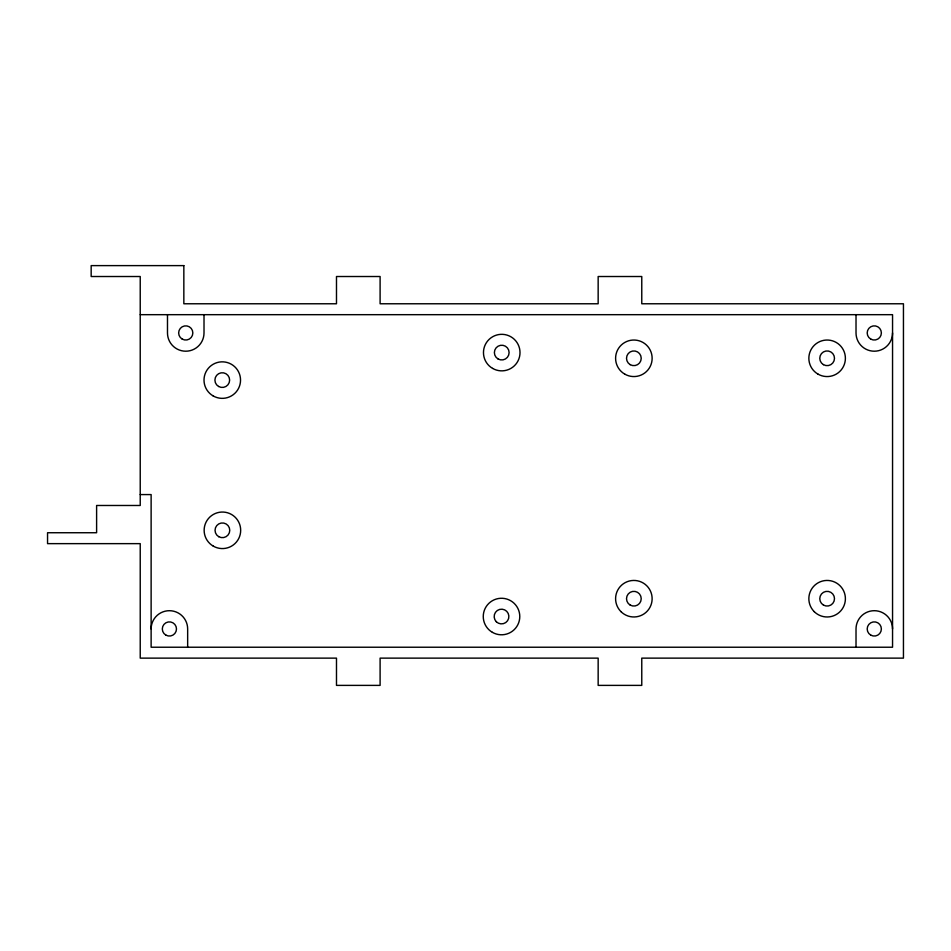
<?xml version="1.0" encoding="UTF-8"?>
<svg xmlns="http://www.w3.org/2000/svg" width="951" height="951" viewBox="0 0 951 951"><rect width="100%" height="100%" fill="white"/><g stroke="black" fill="none" stroke-linecap="round" stroke-linejoin="round"><path stroke-width="1.43" d="M140.225 314.674L892.549 314.674L892.549 647.227L151.126 647.227L151.126 494.579L140.225 494.579M856.019 314.674L856.019 332.945A18.259 18.259 0 0 0 874.278 351.204A18.259 18.259 0 0 0 892.549 332.945M856.019 647.227L856.019 628.968A18.259 18.259 0 0 1 874.278 610.697A18.259 18.259 0 0 1 892.549 628.968M204.013 314.674L204.013 332.945A18.259 18.259 0 0 1 185.742 351.204A18.259 18.259 0 0 1 167.483 332.945L167.483 314.674M187.656 647.227L187.656 628.968A18.259 18.259 0 0 0 169.397 610.697A18.259 18.259 0 0 0 151.126 628.968M183.84 265.614L91.165 265.614L91.165 276.515L140.225 276.515L140.225 505.48L96.61 505.48L96.61 532.738L47.55 532.738L47.55 543.639L140.225 543.639L140.225 658.128L336.488 658.128L336.488 685.386L380.103 685.386L380.103 658.128L598.155 658.128L598.155 685.386L641.77 685.386L641.77 658.128L903.45 658.128L903.45 303.773L641.77 303.773L641.77 276.515L598.155 276.515L598.155 303.773L380.103 303.773L380.103 276.515L336.488 276.515L336.488 303.773L183.84 303.773L183.84 265.614M870.736 339.079A7.085 7.085 0 0 0 881.375 332.945A7.085 7.085 0 0 0 870.736 326.799A7.085 7.085 0 0 0 870.736 339.079M165.854 635.102A7.085 7.085 0 0 0 176.482 628.968A7.085 7.085 0 0 0 165.854 622.822A7.085 7.085 0 0 0 165.854 635.102M182.2 339.079A7.085 7.085 0 0 0 192.839 332.945A7.085 7.085 0 0 0 182.2 326.799A7.085 7.085 0 0 0 182.2 339.079M213.143 395.913A18.259 18.259 0 0 0 240.532 380.103A18.259 18.259 0 0 0 213.143 364.281A18.259 18.259 0 0 0 213.143 395.913M218.599 386.475A7.358 7.358 0 0 0 229.631 380.103A7.358 7.358 0 0 0 218.599 373.719A7.358 7.358 0 0 0 218.599 386.475M492.392 632.344A18.259 18.259 0 0 0 519.781 616.533A18.259 18.259 0 0 0 492.392 600.711A18.259 18.259 0 0 0 492.392 632.344M496.315 621.728A7.358 7.358 0 0 0 508.63 618.435A7.358 7.358 0 0 0 499.62 609.425A7.358 7.358 0 0 0 496.315 621.728M492.606 368.406A18.259 18.259 0 0 0 520.007 352.595A18.259 18.259 0 0 0 492.606 336.773A18.259 18.259 0 0 0 492.606 368.406M498.062 358.967A7.358 7.358 0 0 0 509.106 352.595A7.358 7.358 0 0 0 498.062 346.212A7.358 7.358 0 0 0 498.062 358.967M624.736 374.112A18.259 18.259 0 0 0 652.136 358.289A18.259 18.259 0 0 0 624.736 342.479A18.259 18.259 0 0 0 624.736 374.112M630.192 364.661A7.358 7.358 0 0 0 641.224 358.289A7.358 7.358 0 0 0 630.192 351.918A7.358 7.358 0 0 0 630.192 364.661M620.955 611.624A18.259 18.259 0 0 0 651.506 603.433A18.259 18.259 0 0 0 629.146 581.061A18.259 18.259 0 0 0 620.955 611.624M630.192 605.074A7.358 7.358 0 0 0 641.224 598.702A7.358 7.358 0 0 0 630.192 592.33A7.358 7.358 0 0 0 630.192 605.074M817.991 374.112A18.259 18.259 0 0 0 845.391 358.289A18.259 18.259 0 0 0 817.991 342.479A18.259 18.259 0 0 0 817.991 374.112M823.447 364.661A7.358 7.358 0 0 0 834.491 358.289A7.358 7.358 0 0 0 823.447 351.918A7.358 7.358 0 0 0 823.447 364.661M814.211 611.624A18.259 18.259 0 0 0 844.773 603.433A18.259 18.259 0 0 0 822.401 581.061A18.259 18.259 0 0 0 814.211 611.624M823.447 605.074A7.358 7.358 0 0 0 834.491 598.702A7.358 7.358 0 0 0 823.447 592.33A7.358 7.358 0 0 0 823.447 605.074M870.736 635.102A7.085 7.085 0 0 0 881.375 628.968A7.085 7.085 0 0 0 870.736 622.822A7.085 7.085 0 0 0 870.736 635.102M213.274 546.124A18.259 18.259 0 0 0 240.674 530.313A18.259 18.259 0 0 0 213.274 514.491A18.259 18.259 0 0 0 213.274 546.124M218.73 536.685A7.358 7.358 0 0 0 229.762 530.313A7.358 7.358 0 0 0 218.73 523.93A7.358 7.358 0 0 0 218.73 536.685"/></g></svg>
